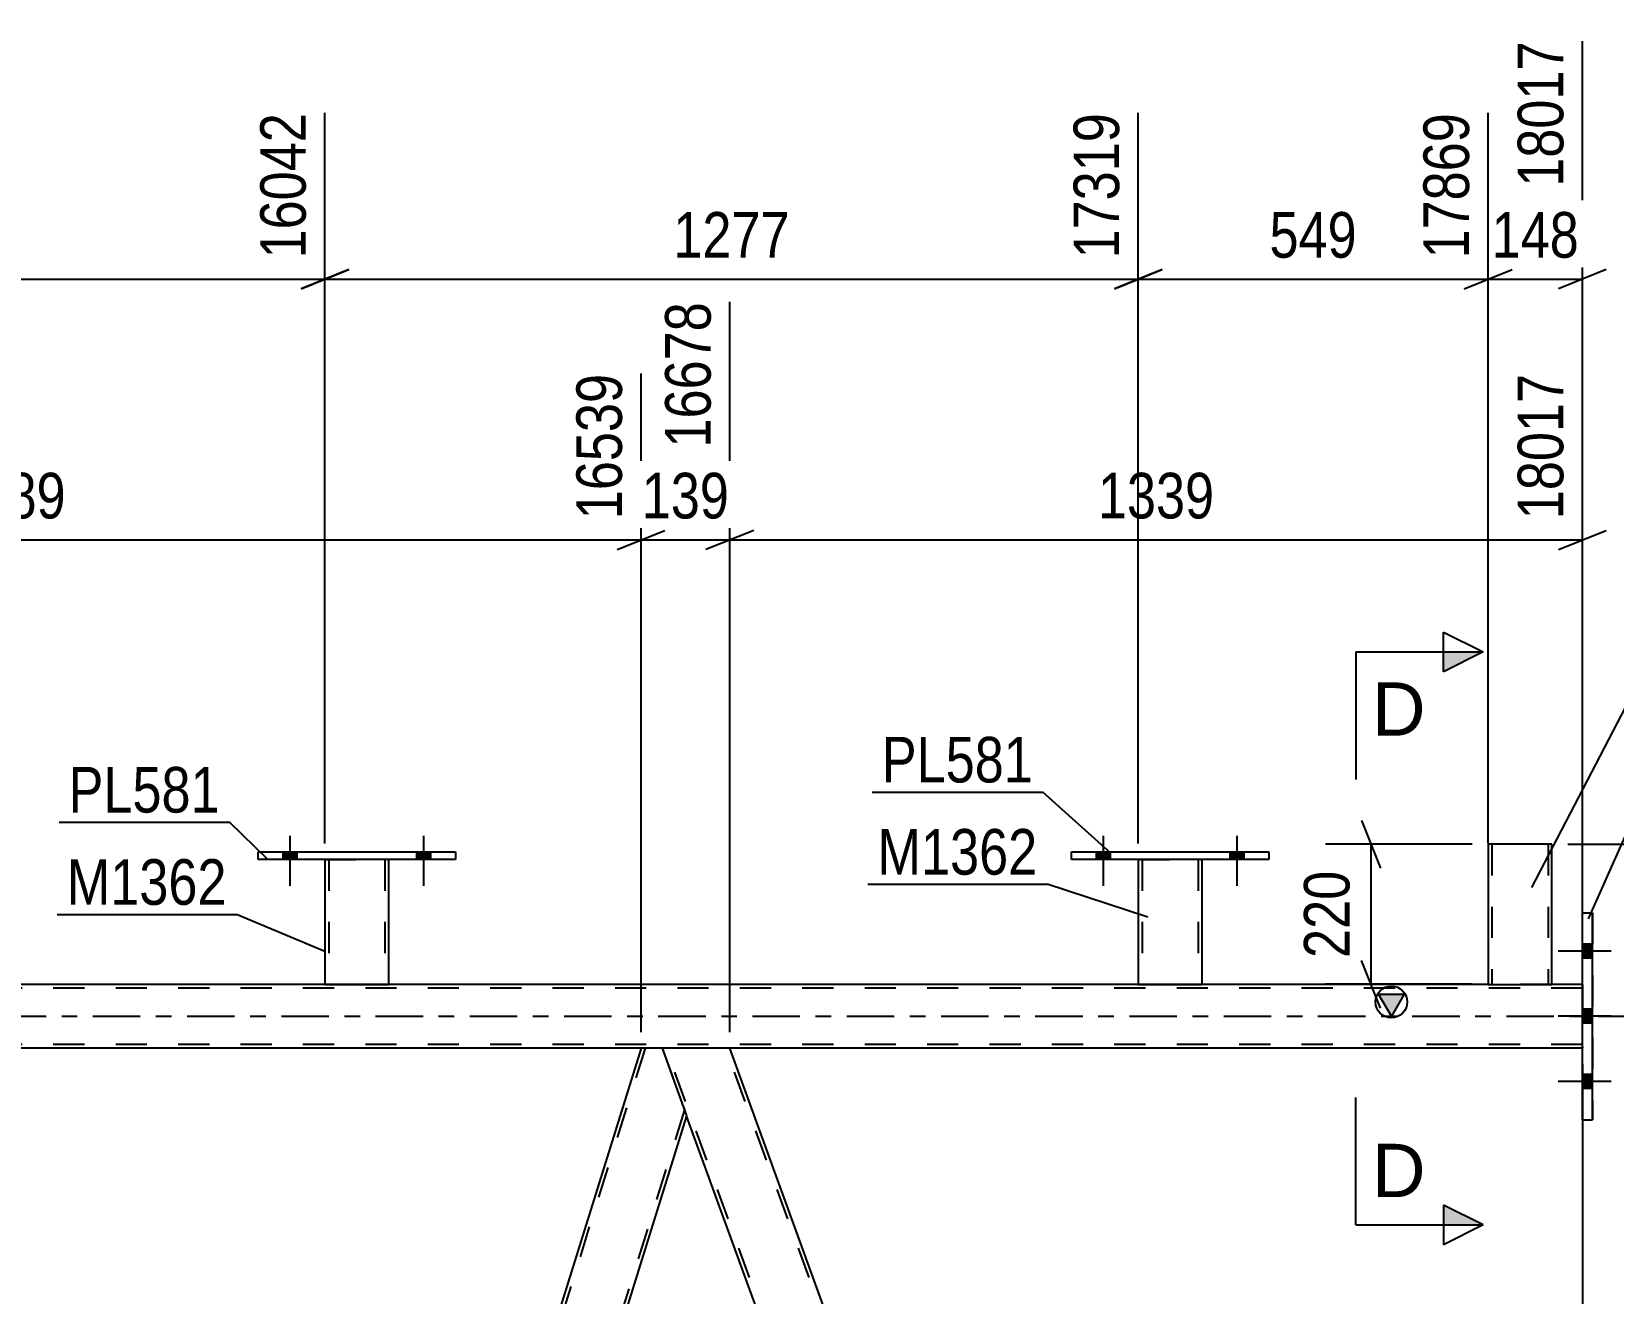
# Model space of a CAD drawing. Header units: millimetres. Extents: x 0 to 841, y 0 to 594.
# Drawn here: x 658.6 to 758, y 436.9 to 516.1 of the extents above; entities that cross this region are included whole.
import ezdxf

# ---------------------------------------------------------------- set-up
doc = ezdxf.new("R2010")
doc.units = ezdxf.units.MM
doc.linetypes.add('DXK_LINE_DOT2', pattern=[3.9198, 1.9599, -1.9599])
doc.linetypes.add('DXK_LINE_DOT3', pattern=[5.9187, 2.979, -0.9799, 0.9799, -0.9799])
doc.styles.add('Arial', font='ARIAL.TTF', dxfattribs={"height": 0.2})
doc.styles.add('Arial Narrow', font='ARIALN.TTF', dxfattribs={"height": 0.2})

# ---------------------------------------------------------------- blocks, each defined once
blk = doc.blocks.new('Bolt-389786769-2338 - 2334')
at = {"linetype": 'Continuous'}
for points in [[(756.02, 458.802), (756.02, 457.922), (756.66, 457.922), (756.66, 458.802)], [(756.02, 458.802), (756.02, 457.922), (756.66, 457.922), (756.66, 458.802)], [(756.02, 458.802), (756.02, 457.922), (756.66, 457.922), (756.66, 458.802)], [(756.02, 454.702), (756.02, 453.822), (756.66, 453.822), (756.66, 454.702)], [(756.02, 454.702), (756.02, 453.822), (756.66, 453.822), (756.66, 454.702)], [(756.02, 450.602), (756.02, 449.722), (756.66, 449.722), (756.66, 450.602)], [(756.02, 450.602), (756.02, 449.722), (756.66, 449.722), (756.66, 450.602)], [(756.02, 450.602), (756.02, 449.722), (756.66, 449.722), (756.66, 450.602)]]:
    blk.add_hatch(color=1, dxfattribs=at).paths.add_polyline_path(points)
at = {"color": 1, "linetype": 'Continuous'}
for p, q in [((757.82, 458.362), (754.5, 458.362)), ((757.82, 458.362), (754.5, 458.362)), ((757.82, 458.362), (754.5, 458.362)), ((756.66, 458.802), (756.02, 458.802)), ((756.66, 458.802), (756.02, 458.802)), ((756.66, 458.802), (756.02, 458.802)), ((756.66, 457.922), (756.02, 457.922)), ((756.66, 457.922), (756.02, 457.922)), ((756.66, 457.922), (756.02, 457.922)), ((757.82, 454.262), (754.5, 454.262)), ((757.82, 454.262), (754.5, 454.262)), ((756.66, 454.702), (756.02, 454.702)), ((756.66, 454.702), (756.02, 454.702)), ((756.66, 453.822), (756.02, 453.822)), ((756.66, 453.822), (756.02, 453.822)), ((757.82, 450.162), (754.5, 450.162)), ((757.82, 450.162), (754.5, 450.162)), ((757.82, 450.162), (754.5, 450.162)), ((756.66, 450.602), (756.02, 450.602)), ((756.66, 450.602), (756.02, 450.602)), ((756.66, 450.602), (756.02, 450.602)), ((756.66, 449.722), (756.02, 449.722)), ((756.66, 449.722), (756.02, 449.722)), ((756.66, 449.722), (756.02, 449.722))]:
    blk.add_line(p, q, dxfattribs=at)
blk = doc.blocks.new('Part-389786769-2497 - 2334')
at = {"color": 2, "linetype": 'Continuous'}
for p, q in [((756.02, 460.762), (756.02, 460.762)), ((756.02, 460.762), (756.66, 460.762)), ((756.02, 447.762), (756.02, 460.762)), ((756.66, 460.762), (756.66, 460.762)), ((756.66, 447.762), (756.66, 460.762)), ((756.02, 447.762), (756.66, 447.762)), ((756.66, 447.762), (756.66, 447.762))]:
    blk.add_line(p, q, dxfattribs=at)
at = {"color": 7, "linetype": 'DXK_LINE_DOT2'}
for p, q in [((756.02, 447.762), (756.02, 460.762)), ((756.66, 460.762), (756.66, 447.762)), ((756.66, 447.762), (756.66, 447.762))]:
    blk.add_line(p, q, dxfattribs=at)
blk = doc.blocks.new('Part-389786769-2433 - 2334')
at = {"color": 7, "linetype": 'DXK_LINE_DOT2'}
for p, q in [((697.148, 452.262), (660.33, 334.141)), ((699.627, 448.384), (663.052, 331.043)), ((660.195, 334.513), (660.616, 335.865)), ((664.806, 335.865), (663.303, 331.043)), ((661.458, 331.043), (660.195, 334.513)), ((661.458, 331.043), (660.195, 334.513)), ((663.303, 331.043), (661.458, 331.043)), ((662.8, 331.043), (661.458, 331.043))]:
    blk.add_line(p, q, dxfattribs=at)
at = {"color": 2, "linetype": 'Continuous'}
for p, q in [((696.897, 452.262), (660.616, 335.865)), ((698.215, 452.262), (696.897, 452.262)), ((698.215, 452.262), (699.762, 448.012)), ((699.762, 448.012), (664.806, 335.865))]:
    blk.add_line(p, q, dxfattribs=at)
blk = doc.blocks.new('Part-389786769-2438 - 2334')
at = {"color": 2, "linetype": 'Continuous'}
for p, q in [((617.337, 452.262), (613.081, 452.262)), ((659.703, 335.865), (617.337, 452.262)), ((655.446, 335.865), (614.628, 448.012))]:
    blk.add_line(p, q, dxfattribs=at)
at = {"color": 7, "linetype": 'DXK_LINE_DOT2'}
for p, q in [((613.081, 452.262), (614.628, 448.012)), ((657.456, 331.043), (613.336, 452.262)), ((661.202, 331.043), (617.082, 452.262)), ((657.201, 331.043), (655.446, 335.865)), ((661.458, 331.043), (659.703, 335.865)), ((661.458, 331.043), (657.201, 331.043)), ((660.947, 331.043), (657.712, 331.043))]:
    blk.add_line(p, q, dxfattribs=at)
blk = doc.blocks.new('Part-389786769-26358 - 2334')
at = {"color": 7, "linetype": 'DXK_LINE_DOT2'}
for p, q in [((677.042, 464.107), (681.042, 464.107)), ((677.042, 464.104), (677.042, 464.107)), ((677.042, 464.107), (677.042, 464.104)), ((677.282, 464.107), (677.282, 456.264)), ((680.802, 464.107), (680.802, 456.264)), ((681.042, 464.107), (681.042, 464.104)), ((681.042, 464.104), (681.042, 464.107)), ((680.746, 456.264), (680.784, 456.264)), ((680.746, 456.264), (680.784, 456.264)), ((680.784, 456.264), (680.802, 456.264)), ((680.784, 456.264), (680.802, 456.264))]:
    blk.add_line(p, q, dxfattribs=at)
at = {"color": 2, "linetype": 'Continuous'}
for p, q in [((677.042, 464.104), (677.042, 456.264)), ((681.042, 464.104), (681.042, 456.264)), ((677.042, 456.264), (681.042, 456.264))]:
    blk.add_line(p, q, dxfattribs=at)
blk = doc.blocks.new('Part-389786769-2518 - 2334')
at = {"linetype": 'Continuous'}
blk.add_hatch(color=2, dxfattribs=at).paths.add_polyline_path([(744.02, 454.262), (743.22, 455.662), (744.82, 455.662)])
at = {"color": 2, "linetype": 'Continuous'}
for p, q in [((750.099, 456.262), (94.275, 456.262)), ((756.02, 456.262), (754.099, 456.262)), ((744.02, 454.262), (743.22, 455.662)), ((743.22, 455.662), (744.82, 455.662)), ((744.82, 455.662), (744.02, 454.262)), ((696.897, 452.262), (617.337, 452.262)), ((756.02, 452.262), (702.472, 452.262))]:
    blk.add_line(p, q, dxfattribs=at)
at = {"color": 7, "linetype": 'DXK_LINE_DOT2'}
for p, q in [((756.02, 456.022), (94.275, 456.022)), ((754.099, 456.262), (750.099, 456.262)), ((756.02, 456.262), (756.02, 452.262)), ((756.02, 452.742), (756.02, 455.782)), ((756.02, 452.502), (94.275, 452.502)), ((702.472, 452.262), (696.897, 452.262)), ((756.02, 452.262), (756.02, 452.299))]:
    blk.add_line(p, q, dxfattribs=at)
at = {"color": 7, "linetype": 'DXK_LINE_DOT3'}
blk.add_line((94.275, 454.262), (756.02, 454.262), dxfattribs=at)
at = {"color": 2, "linetype": 'Continuous'}
blk.add_circle((744.02, 455.162), 1, dxfattribs=at)
blk = doc.blocks.new('Part-389786769-2572 - 2334')
at = {"color": 2, "linetype": 'Continuous'}
for p, q in [((702.472, 452.262), (698.215, 452.262)), ((746.592, 331.043), (702.472, 452.262)), ((742.335, 331.043), (699.762, 448.012))]:
    blk.add_line(p, q, dxfattribs=at)
at = {"color": 7, "linetype": 'DXK_LINE_DOT2'}
for p, q in [((698.215, 452.262), (699.762, 448.012)), ((742.591, 331.043), (698.47, 452.262)), ((746.337, 331.043), (702.216, 452.262)), ((746.592, 331.043), (742.335, 331.043)), ((746.081, 331.043), (742.846, 331.043))]:
    blk.add_line(p, q, dxfattribs=at)
blk = doc.blocks.new('Bolt-389786769-26387 - 2334')
at = {"linetype": 'Continuous'}
for points in [[(674.402, 464.104), (675.282, 464.104), (675.282, 464.584), (674.402, 464.584)], [(682.802, 464.104), (683.682, 464.104), (683.682, 464.584), (682.802, 464.584)]]:
    blk.add_hatch(color=1, dxfattribs=at).paths.add_polyline_path(points)
at = {"color": 1, "linetype": 'Continuous'}
for p, q in [((674.842, 465.584), (674.842, 462.464)), ((683.242, 465.584), (683.242, 462.464)), ((674.402, 464.584), (674.402, 464.104)), ((675.282, 464.584), (675.282, 464.104)), ((682.802, 464.584), (682.802, 464.104)), ((683.682, 464.584), (683.682, 464.104))]:
    blk.add_line(p, q, dxfattribs=at)
blk = doc.blocks.new('Part-389786769-26359 - 2334')
at = {"color": 2, "linetype": 'Continuous'}
for p, q in [((672.842, 464.584), (685.242, 464.584)), ((672.842, 464.104), (672.842, 464.584)), ((685.242, 464.104), (672.842, 464.104)), ((685.242, 464.584), (685.242, 464.104))]:
    blk.add_line(p, q, dxfattribs=at)
blk = doc.blocks.new('Part-389786769-26360 - 2334')
at = {"color": 7, "linetype": 'DXK_LINE_DOT2'}
for p, q in [((728.123, 464.107), (732.123, 464.107)), ((728.123, 464.104), (728.123, 464.107)), ((728.123, 464.107), (728.123, 464.104)), ((728.363, 464.107), (728.363, 456.264)), ((731.883, 464.107), (731.883, 456.264)), ((732.123, 464.107), (732.123, 464.104)), ((732.123, 464.104), (732.123, 464.107)), ((731.864, 456.264), (731.826, 456.264)), ((731.826, 456.264), (731.864, 456.264)), ((731.883, 456.264), (731.864, 456.264)), ((731.864, 456.264), (731.883, 456.264))]:
    blk.add_line(p, q, dxfattribs=at)
at = {"color": 2, "linetype": 'Continuous'}
for p, q in [((728.123, 464.104), (728.123, 456.264)), ((732.123, 464.104), (732.123, 456.264)), ((728.123, 456.264), (732.123, 456.264))]:
    blk.add_line(p, q, dxfattribs=at)
blk = doc.blocks.new('Part-389786769-26361 - 2334')
at = {"color": 2, "linetype": 'Continuous'}
for p, q in [((723.923, 464.584), (736.323, 464.584)), ((723.923, 464.104), (723.923, 464.584)), ((736.323, 464.104), (723.923, 464.104)), ((736.323, 464.584), (736.323, 464.104))]:
    blk.add_line(p, q, dxfattribs=at)
blk = doc.blocks.new('Part-389786769-26362 - 2334')
at = {"color": 2, "linetype": 'Continuous'}
for p, q in [((754.099, 465.062), (750.099, 465.062)), ((750.099, 465.062), (750.099, 456.263)), ((754.099, 456.263), (754.099, 465.062)), ((750.099, 456.263), (754.099, 456.263))]:
    blk.add_line(p, q, dxfattribs=at)
at = {"color": 7, "linetype": 'DXK_LINE_DOT2'}
for p, q in [((750.339, 465.062), (750.339, 456.263)), ((753.789, 465.062), (753.803, 465.062)), ((753.803, 465.062), (753.841, 465.062)), ((753.841, 465.062), (753.859, 465.062)), ((753.859, 465.062), (753.859, 456.263)), ((753.841, 456.263), (753.803, 456.263)), ((753.841, 456.263), (753.803, 456.263)), ((753.859, 456.263), (753.841, 456.263)), ((753.841, 456.263), (753.859, 456.263))]:
    blk.add_line(p, q, dxfattribs=at)
blk = doc.blocks.new('Bolt-389786769-26388 - 2334')
at = {"linetype": 'Continuous'}
for points in [[(674.402, 464.104), (675.282, 464.104), (675.282, 464.584), (674.402, 464.584)], [(682.802, 464.104), (683.682, 464.104), (683.682, 464.584), (682.802, 464.584)]]:
    blk.add_hatch(color=1, dxfattribs=at).paths.add_polyline_path(points)
at = {"color": 1, "linetype": 'Continuous'}
for p, q in [((674.842, 465.584), (674.842, 462.464)), ((683.242, 465.584), (683.242, 462.464)), ((674.402, 464.584), (674.402, 464.104)), ((675.282, 464.584), (675.282, 464.104)), ((682.802, 464.584), (682.802, 464.104)), ((683.682, 464.584), (683.682, 464.104))]:
    blk.add_line(p, q, dxfattribs=at)
blk = doc.blocks.new('Bolt-389786769-26389 - 2334')
at = {"linetype": 'Continuous'}
for points in [[(725.483, 464.104), (726.363, 464.104), (726.363, 464.584), (725.483, 464.584)], [(733.883, 464.104), (734.763, 464.104), (734.763, 464.584), (733.883, 464.584)]]:
    blk.add_hatch(color=1, dxfattribs=at).paths.add_polyline_path(points)
at = {"color": 1, "linetype": 'Continuous'}
for p, q in [((725.923, 465.584), (725.923, 462.464)), ((734.323, 465.584), (734.323, 462.464)), ((725.483, 464.584), (725.483, 464.104)), ((726.363, 464.584), (726.363, 464.104)), ((733.883, 464.584), (733.883, 464.104)), ((734.763, 464.584), (734.763, 464.104))]:
    blk.add_line(p, q, dxfattribs=at)
blk = doc.blocks.new('Bolt-389786769-26390 - 2334')
at = {"linetype": 'Continuous'}
for points in [[(725.483, 464.104), (726.363, 464.104), (726.363, 464.584), (725.483, 464.584)], [(733.883, 464.104), (734.763, 464.104), (734.763, 464.584), (733.883, 464.584)]]:
    blk.add_hatch(color=1, dxfattribs=at).paths.add_polyline_path(points)
at = {"color": 1, "linetype": 'Continuous'}
for p, q in [((725.923, 465.584), (725.923, 462.464)), ((734.323, 465.584), (734.323, 462.464)), ((725.483, 464.584), (725.483, 464.104)), ((726.363, 464.584), (726.363, 464.104)), ((733.883, 464.584), (733.883, 464.104)), ((734.763, 464.584), (734.763, 464.104))]:
    blk.add_line(p, q, dxfattribs=at)
blk = doc.blocks.new('StraightDimension-389786769-30497 - 2334')
at = {"color": 7, "linetype": 'Continuous'}
for p, q in [((756.02, 457.262), (756.02, 515.482)), ((750.099, 465.104), (750.099, 510.982)), ((748.599, 499.941), (751.599, 501.141)), ((757.52, 501.141), (754.52, 499.941)), ((750.099, 500.541), (756.02, 500.541))]:
    blk.add_line(p, q, dxfattribs=at)
at = {"color": 0}
blk.add_wipeout([(756.402, 501.291), (756.402, 505.491), (749.718, 505.491), (749.718, 501.291)], dxfattribs=at)
at = {"color": 3, "style": 'Arial Narrow'}
blk.add_text('148', height=2.8633, dxfattribs=at).set_placement((750.318, 501.891))
at = {"color": 0, "linetype": 'Continuous'}
blk.add_wipeout([(755.42, 516.082), (751.22, 516.082), (751.22, 505.741), (755.42, 505.741)], dxfattribs=at)
at = {"color": 3, "linetype": 'Continuous', "style": 'Arial Narrow'}
blk.add_text('18017', height=2.8633, rotation=90.00021, dxfattribs=at).set_placement((754.82, 506.341))
blk = doc.blocks.new('StraightDimension-389786769-22823 - 2334')
at = {"color": 7, "linetype": 'Continuous'}
for p, q in [((617.337, 453.262), (617.337, 499.111)), ((696.897, 453.262), (696.897, 494.611)), ((618.837, 484.771), (615.837, 483.571)), ((617.337, 484.171), (696.897, 484.171)), ((695.397, 483.571), (698.397, 484.771))]:
    blk.add_line(p, q, dxfattribs=at)
at = {"color": 0}
blk.add_wipeout([(661.373, 484.921), (661.373, 489.121), (652.861, 489.121), (652.861, 484.921)], dxfattribs=at)
at = {"color": 3, "style": 'Arial Narrow'}
blk.add_text('1989', height=2.8633, dxfattribs=at).set_placement((653.461, 485.521))
at = {"color": 0, "linetype": 'Continuous'}
blk.add_wipeout([(696.297, 495.211), (692.097, 495.211), (692.097, 484.871), (696.297, 484.871)], dxfattribs=at)
at = {"color": 3, "linetype": 'Continuous', "style": 'Arial Narrow'}
blk.add_text('16539', height=2.8633, rotation=90.00021, dxfattribs=at).set_placement((695.697, 485.471))
blk = doc.blocks.new('StraightDimension-389786769-30500 - 2334')
at = {"color": 7, "linetype": 'Continuous'}
for p, q in [((625.962, 465.104), (625.962, 510.982)), ((677.042, 465.107), (677.042, 510.982)), ((627.462, 501.141), (624.462, 499.941)), ((675.542, 499.941), (678.542, 501.141)), ((625.962, 500.541), (677.042, 500.541))]:
    blk.add_line(p, q, dxfattribs=at)
at = {"color": 0}
blk.add_wipeout([(655.758, 501.291), (655.758, 505.491), (647.246, 505.491), (647.246, 501.291)], dxfattribs=at)
at = {"color": 3, "style": 'Arial Narrow'}
blk.add_text('1277', height=2.8633, dxfattribs=at).set_placement((647.846, 501.891))
at = {"color": 0, "linetype": 'Continuous'}
blk.add_wipeout([(676.442, 511.582), (672.242, 511.582), (672.242, 501.241), (676.442, 501.241)], dxfattribs=at)
at = {"color": 3, "linetype": 'Continuous', "style": 'Arial Narrow'}
blk.add_text('16042', height=2.8633, rotation=90.00021, dxfattribs=at).set_placement((675.842, 501.841))
blk = doc.blocks.new('StraightDimension-389786769-32680 - 2334')
at = {"color": 7, "linetype": 'Continuous'}
blk.add_line((755.099, 465.062), (799.499, 465.062), dxfattribs=at)
blk = doc.blocks.new('StraightDimension-389786769-8928 - 2334')
at = {"color": 7, "linetype": 'Continuous'}
for p, q in [((791.612, 452.762), (790.412, 455.762)), ((757.02, 454.262), (793.412, 454.262)), ((791.012, 328.403), (791.012, 454.262)), ((790.412, 329.903), (791.612, 326.903)), ((776.08, 328.403), (793.412, 328.403))]:
    blk.add_line(p, q, dxfattribs=at)
at = {"color": 0}
blk.add_wipeout([(790.262, 395.589), (786.062, 395.589), (786.062, 387.076), (790.262, 387.076)], dxfattribs=at)
at = {"color": 3, "style": 'Arial Narrow'}
blk.add_text('3146', height=2.8633, rotation=90.00021, dxfattribs=at).set_placement((789.662, 387.676))
blk = doc.blocks.new('StraightDimension-389786769-22821 - 2334')
at = {"color": 7, "linetype": 'Continuous'}
for p, q in [((702.472, 453.262), (702.472, 499.111)), ((756.02, 457.262), (756.02, 494.611)), ((703.972, 484.771), (700.972, 483.571)), ((702.472, 484.171), (756.02, 484.171)), ((754.52, 483.571), (757.52, 484.771))]:
    blk.add_line(p, q, dxfattribs=at)
at = {"color": 0}
blk.add_wipeout([(733.502, 484.921), (733.502, 489.121), (724.99, 489.121), (724.99, 484.921)], dxfattribs=at)
at = {"color": 3, "style": 'Arial Narrow'}
blk.add_text('1339', height=2.8633, dxfattribs=at).set_placement((725.59, 485.521))
at = {"color": 0, "linetype": 'Continuous'}
blk.add_wipeout([(755.42, 495.211), (751.22, 495.211), (751.22, 484.871), (755.42, 484.871)], dxfattribs=at)
at = {"color": 3, "linetype": 'Continuous', "style": 'Arial Narrow'}
blk.add_text('18017', height=2.8633, rotation=90.00021, dxfattribs=at).set_placement((754.82, 485.471))
blk = doc.blocks.new('StraightDimension-389786769-22822 - 2334')
at = {"color": 7, "linetype": 'Continuous'}
for p, q in [((702.472, 453.262), (702.472, 499.111)), ((696.897, 453.262), (696.897, 494.611)), ((695.397, 483.571), (698.397, 484.771)), ((696.897, 484.171), (702.472, 484.171)), ((703.972, 484.771), (700.972, 483.571))]:
    blk.add_line(p, q, dxfattribs=at)
at = {"color": 0}
blk.add_wipeout([(703.026, 484.921), (703.026, 489.121), (696.342, 489.121), (696.342, 484.921)], dxfattribs=at)
at = {"color": 3, "style": 'Arial Narrow'}
blk.add_text('139', height=2.8633, dxfattribs=at).set_placement((696.942, 485.521))
at = {"color": 0, "linetype": 'Continuous'}
blk.add_wipeout([(701.872, 499.711), (697.672, 499.711), (697.672, 489.371), (701.872, 489.371)], dxfattribs=at)
at = {"color": 3, "linetype": 'Continuous', "style": 'Arial Narrow'}
blk.add_text('16678', height=2.8633, rotation=90.00021, dxfattribs=at).set_placement((701.272, 489.971))
blk = doc.blocks.new('StraightDimension-389786769-23532 - 2334')
at = {"color": 7, "linetype": 'Continuous'}
for p, q in [((756.02, 451.262), (756.02, 393.588)), ((774.44, 332.043), (774.44, 398.838)), ((757.52, 396.588), (754.52, 395.388)), ((772.94, 395.388), (775.94, 396.588)), ((756.02, 395.988), (774.44, 395.988))]:
    blk.add_line(p, q, dxfattribs=at)
at = {"color": 0}
blk.add_wipeout([(769.487, 396.738), (769.487, 400.938), (760.974, 400.938), (760.974, 396.738)], dxfattribs=at)
at = {"color": 3, "style": 'Arial Narrow'}
blk.add_text('1449', height=2.8633, dxfattribs=at).set_placement((761.574, 397.338))
blk = doc.blocks.new('StraightDimension-389786769-30498 - 2334')
at = {"color": 7, "linetype": 'Continuous'}
for p, q in [((728.123, 465.104), (728.123, 510.982)), ((750.099, 465.104), (750.099, 510.982)), ((729.623, 501.141), (726.623, 499.941)), ((748.599, 499.941), (751.599, 501.141)), ((728.123, 500.541), (750.099, 500.541))]:
    blk.add_line(p, q, dxfattribs=at)
at = {"color": 0}
blk.add_wipeout([(742.453, 501.291), (742.453, 505.491), (735.769, 505.491), (735.769, 501.291)], dxfattribs=at)
at = {"color": 3, "style": 'Arial Narrow'}
blk.add_text('549', height=2.8633, dxfattribs=at).set_placement((736.369, 501.891))
at = {"color": 0, "linetype": 'Continuous'}
blk.add_wipeout([(749.499, 511.582), (745.299, 511.582), (745.299, 501.241), (749.499, 501.241)], dxfattribs=at)
at = {"color": 3, "linetype": 'Continuous', "style": 'Arial Narrow'}
blk.add_text('17869', height=2.8633, rotation=90.00021, dxfattribs=at).set_placement((748.899, 501.841))
blk = doc.blocks.new('StraightDimension-389786769-30499 - 2334')
at = {"color": 7, "linetype": 'Continuous'}
for p, q in [((677.042, 465.107), (677.042, 510.982)), ((728.123, 465.104), (728.123, 510.982)), ((678.542, 501.141), (675.542, 499.941)), ((726.623, 499.941), (729.623, 501.141)), ((677.042, 500.541), (728.123, 500.541))]:
    blk.add_line(p, q, dxfattribs=at)
at = {"color": 0}
blk.add_wipeout([(706.839, 501.291), (706.839, 505.491), (698.326, 505.491), (698.326, 501.291)], dxfattribs=at)
at = {"color": 3, "style": 'Arial Narrow'}
blk.add_text('1277', height=2.8633, dxfattribs=at).set_placement((698.926, 501.891))
at = {"color": 0, "linetype": 'Continuous'}
blk.add_wipeout([(727.523, 511.582), (723.323, 511.582), (723.323, 501.241), (727.523, 501.241)], dxfattribs=at)
at = {"color": 3, "linetype": 'Continuous', "style": 'Arial Narrow'}
blk.add_text('17319', height=2.8633, rotation=90.00021, dxfattribs=at).set_placement((726.923, 501.841))
blk = doc.blocks.new('StraightDimension-389786769-30658 - 2334')
at = {"color": 7, "linetype": 'Continuous'}
for p, q in [((742.143, 466.562), (743.343, 463.562)), ((749.099, 465.062), (739.893, 465.062)), ((742.743, 456.274), (742.743, 465.062)), ((743.343, 454.774), (742.143, 457.774)), ((749.099, 456.274), (739.893, 456.274))]:
    blk.add_line(p, q, dxfattribs=at)
at = {"color": 0}
blk.add_wipeout([(741.993, 464.01), (737.793, 464.01), (737.793, 457.326), (741.993, 457.326)], dxfattribs=at)
at = {"color": 3, "style": 'Arial Narrow'}
blk.add_text('220', height=2.8633, rotation=90.00021, dxfattribs=at).set_placement((741.393, 457.926))
blk = doc.blocks.new('Mark-389786769-30777 - 2334')
at = {"color": 30, "linetype": 'Continuous'}
for p in [(711.15, 462.557), (728.72, 460.487)]:
    blk.add_line(p, (722.402, 462.557), dxfattribs=at)
at = {"color": 0}
blk.add_wipeout([(721.802, 463.157), (721.802, 466.157), (711.75, 466.157), (711.75, 463.157)], dxfattribs=at)
blk.add_wipeout([(721.802, 463.157), (721.802, 466.157), (711.75, 466.157), (711.75, 463.157)], dxfattribs=at)
at = {"color": 3, "style": 'Arial Narrow'}
blk.add_text('M1362', height=2.8633, dxfattribs=at).set_placement((711.75, 463.157))
blk = doc.blocks.new('Mark-389786769-2493 - 2334')
at = {"color": 30, "linetype": 'Continuous'}
for p, q in [((756.401, 460.387), (759.734, 467.852)), ((759.734, 467.852), (767.144, 467.852))]:
    blk.add_line(p, q, dxfattribs=at)
at = {"color": 0}
blk.add_wipeout([(766.544, 468.452), (766.544, 471.452), (760.334, 471.452), (760.334, 468.452)], dxfattribs=at)
blk.add_wipeout([(766.544, 468.452), (766.544, 471.452), (760.334, 471.452), (760.334, 468.452)], dxfattribs=at)
at = {"color": 3, "style": 'Arial Narrow'}
blk.add_text('SP4', height=2.8633, dxfattribs=at).set_placement((760.334, 468.452))
blk = doc.blocks.new('SectionMark-389786769-10736 - 2334')
at = {"linetype": 'Continuous'}
for points in [[(747.297, 475.886), (747.297, 477.136), (749.797, 477.136)], [(747.297, 441.165), (747.297, 442.415), (749.797, 441.165)]]:
    blk.add_hatch(color=6, dxfattribs=at).paths.add_polyline_path(points)
at = {"color": 6, "linetype": 'Continuous'}
for p, q in [((747.297, 475.886), (747.297, 478.386)), ((747.297, 478.386), (749.797, 477.136)), ((741.797, 477.136), (741.797, 469.136)), ((741.797, 477.136), (749.797, 477.136)), ((749.797, 477.136), (747.297, 475.886)), ((741.797, 441.165), (741.797, 449.165)), ((749.797, 441.165), (747.297, 442.415)), ((747.297, 442.415), (747.297, 439.915)), ((741.797, 441.165), (749.797, 441.165)), ((749.797, 441.165), (747.297, 439.915))]:
    blk.add_line(p, q, dxfattribs=at)
at = {"color": 0, "linetype": 'Continuous'}
for points in [[(746.167, 471.886), (746.167, 475.386), (742.797, 475.386), (742.797, 471.886)], [(746.167, 442.915), (746.167, 446.415), (742.797, 446.415), (742.797, 442.915)]]:
    blk.add_wipeout(points, dxfattribs=at)
at = {"color": 3, "linetype": 'Continuous', "style": 'Arial'}
for p in [(742.797, 471.886), (742.797, 442.915)]:
    blk.add_text('D', height=3.343, dxfattribs=at).set_placement(p)
blk = doc.blocks.new('Mark-389786769-30774 - 2334')
at = {"color": 30, "linetype": 'Continuous'}
for p in [(660.344, 466.455), (673.468, 464.104)]:
    blk.add_line(p, (671.048, 466.455), dxfattribs=at)
at = {"color": 0}
blk.add_wipeout([(670.448, 467.055), (670.448, 470.055), (660.944, 470.055), (660.944, 467.055)], dxfattribs=at)
blk.add_wipeout([(670.448, 467.055), (670.448, 470.055), (660.944, 470.055), (660.944, 467.055)], dxfattribs=at)
at = {"color": 3, "style": 'Arial Narrow'}
blk.add_text('PL581', height=2.8633, dxfattribs=at).set_placement((660.944, 467.055))
blk = doc.blocks.new('Mark-389786769-30771 - 2334')
at = {"color": 30, "linetype": 'Continuous'}
for p in [(660.231, 460.663), (677.042, 458.333)]:
    blk.add_line(p, (671.483, 460.663), dxfattribs=at)
at = {"color": 0}
blk.add_wipeout([(670.883, 461.263), (670.883, 464.263), (660.831, 464.263), (660.831, 461.263)], dxfattribs=at)
blk.add_wipeout([(670.883, 461.263), (670.883, 464.263), (660.831, 464.263), (660.831, 461.263)], dxfattribs=at)
at = {"color": 3, "style": 'Arial Narrow'}
blk.add_text('M1362', height=2.8633, dxfattribs=at).set_placement((660.831, 461.263))
blk = doc.blocks.new('Mark-389786769-30780 - 2334')
at = {"color": 30, "linetype": 'Continuous'}
for p in [(711.419, 468.344), (726.415, 464.476)]:
    blk.add_line(p, (722.123, 468.344), dxfattribs=at)
at = {"color": 0}
blk.add_wipeout([(721.523, 468.944), (721.523, 471.944), (712.019, 471.944), (712.019, 468.944)], dxfattribs=at)
blk.add_wipeout([(721.523, 468.944), (721.523, 471.944), (712.019, 471.944), (712.019, 468.944)], dxfattribs=at)
at = {"color": 3, "style": 'Arial Narrow'}
blk.add_text('PL581', height=2.8633, dxfattribs=at).set_placement((712.019, 468.944))
blk = doc.blocks.new('Mark-389786769-30783 - 2334')
at = {"color": 30, "linetype": 'Continuous'}
for p, q in [((752.838, 462.356), (759.286, 474.73)), ((759.286, 474.73), (770.538, 474.73))]:
    blk.add_line(p, q, dxfattribs=at)
at = {"color": 0}
blk.add_wipeout([(769.938, 475.33), (769.938, 478.33), (759.886, 478.33), (759.886, 475.33)], dxfattribs=at)
blk.add_wipeout([(769.938, 475.33), (769.938, 478.33), (759.886, 478.33), (759.886, 475.33)], dxfattribs=at)
at = {"color": 3, "style": 'Arial Narrow'}
blk.add_text('M1450', height=2.8633, dxfattribs=at).set_placement((759.886, 475.33))

msp = doc.modelspace()

# ---------------------------------------------------------------- block references
for name in ['Bolt-389786769-26387 - 2334', 'Bolt-389786769-26388 - 2334', 'Bolt-389786769-26389 - 2334', 'Bolt-389786769-26390 - 2334', 'Part-389786769-26362 - 2334', 'Part-389786769-26359 - 2334', 'Part-389786769-26358 - 2334', 'Part-389786769-26361 - 2334', 'Part-389786769-26360 - 2334', 'Part-389786769-2497 - 2334', 'Bolt-389786769-2338 - 2334', 'Part-389786769-2518 - 2334', 'Part-389786769-2438 - 2334', 'Part-389786769-2433 - 2334', 'Part-389786769-2572 - 2334']:
    msp.add_blockref(name, (0, 0))

# ---------------------------------------------------------------- next in the draw order: block references
for name in ['StraightDimension-389786769-30497 - 2334', 'StraightDimension-389786769-22823 - 2334']:
    msp.add_blockref(name, (0, 0))

# ---------------------------------------------------------------- next in the draw order: block references
msp.add_blockref('StraightDimension-389786769-30500 - 2334', (0, 0))

# ---------------------------------------------------------------- next in the draw order: block references
msp.add_blockref('StraightDimension-389786769-32680 - 2334', (0, 0))

# ---------------------------------------------------------------- next in the draw order: block references
for name in ['Mark-389786769-30774 - 2334', 'StraightDimension-389786769-8928 - 2334']:
    msp.add_blockref(name, (0, 0))

# ---------------------------------------------------------------- next in the draw order: block references
for name in ['StraightDimension-389786769-22821 - 2334', 'Mark-389786769-30771 - 2334', 'StraightDimension-389786769-23532 - 2334']:
    msp.add_blockref(name, (0, 0))

# ---------------------------------------------------------------- next in the draw order: block references
for name in ['StraightDimension-389786769-30498 - 2334', 'StraightDimension-389786769-22822 - 2334', 'Mark-389786769-2493 - 2334']:
    msp.add_blockref(name, (0, 0))

# ---------------------------------------------------------------- next in the draw order: block references
for name in ['StraightDimension-389786769-30499 - 2334', 'Mark-389786769-30783 - 2334', 'StraightDimension-389786769-30658 - 2334']:
    msp.add_blockref(name, (0, 0))

# ---------------------------------------------------------------- next in the draw order: block references
for name in ['SectionMark-389786769-10736 - 2334', 'Mark-389786769-30777 - 2334']:
    msp.add_blockref(name, (0, 0))

# ---------------------------------------------------------------- next in the draw order: block references
msp.add_blockref('Mark-389786769-30780 - 2334', (0, 0))

doc.saveas('drawing.dxf')
